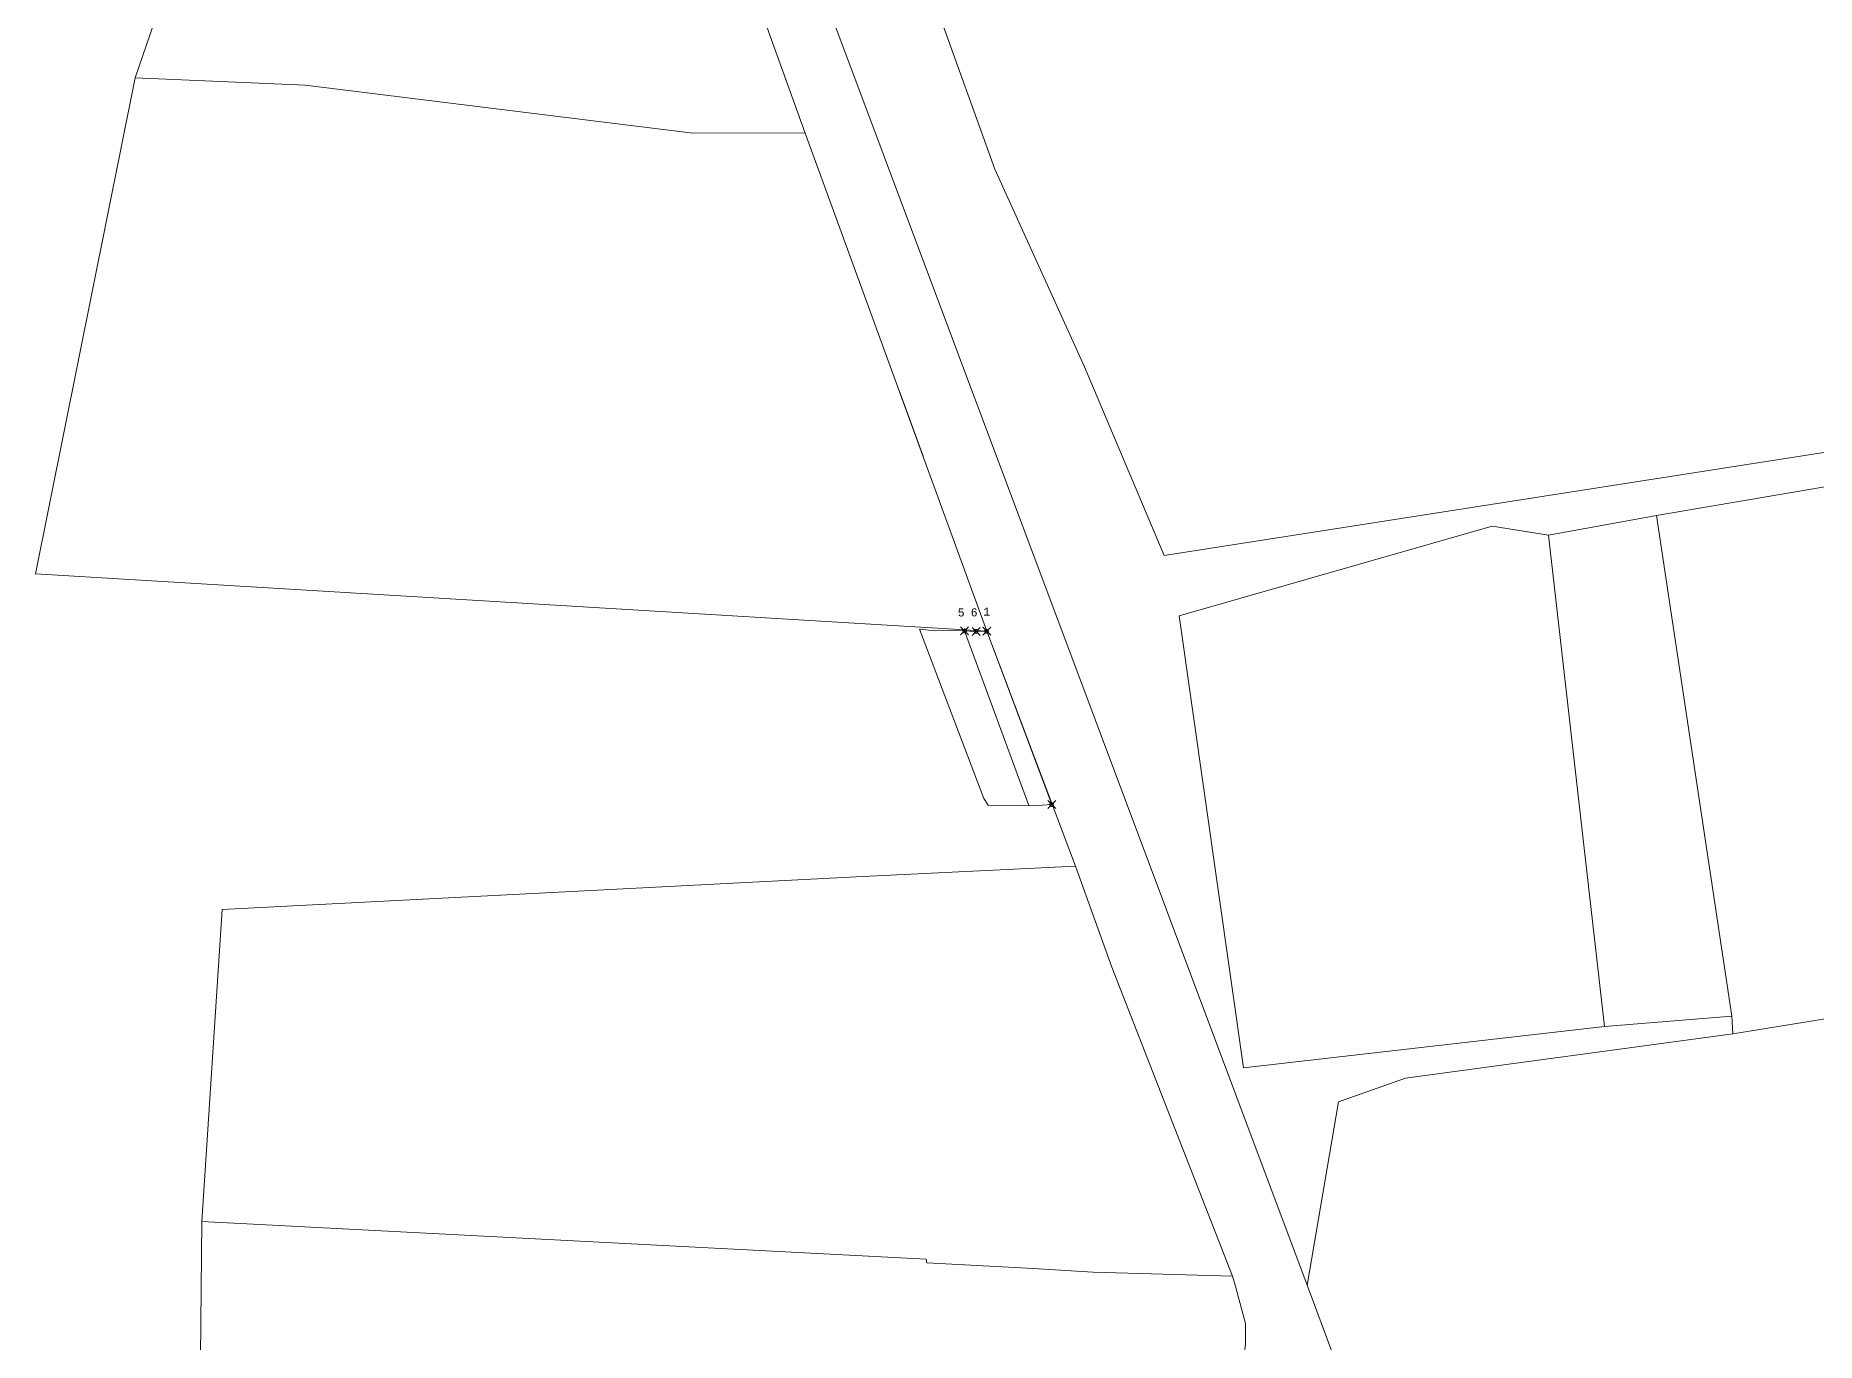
# Model space of a CAD drawing. Header units: millimetres. Extents: x 605783 to 623458, y 1302882 to 1324924.
# Drawn here: x 619890 to 620558, y 1322344 to 1322834 of the extents above; entities that cross this region are included whole.
import ezdxf

# ---------------------------------------------------------------- set-up
doc = ezdxf.new("R2010")
doc.units = ezdxf.units.MM
doc.header["$PDMODE"] = 35
doc.header["$PDSIZE"] = 1.5
for name, color, linetype in [('2', 7, 'Continuous'), ('3', 7, 'Continuous'), ('CVL_CUADCON_TIT', 1, 'Continuous'), ('CVL_PUNTO', 250, 'Continuous'), ('CVL_PUNTO_NUM', 2, 'Continuous')]:
    doc.layers.add(name, color=color, linetype=linetype)
doc.styles.add('MONOTXT4', font='Monotxt4.shx')

msp = doc.modelspace()

# ---------------------------------------------------------------- linework, layer by layer
at = {"color": 1, "lineweight": 5}
msp.add_lwpolyline([(620246.10634, 1322547.96855), (620247.68696, 1322545.40352), (620260.57242, 1322545.37115), (620264.24045, 1322545.25509), (620271.50065, 1322545.65793), (620247.15628, 1322610.67748), (620243.12252, 1322610.58847), (620233.38028, 1322611.08137), (620227.75938, 1322610.86521), (620221.92047, 1322611.44414)], close=True, dxfattribs=at)
at = {"layer": '2', "color": 1, "lineweight": 5}
for p, q in [((620094.08228, 1323033.67748), (620179.07028, 1322797.40648)), ((620179.07028, 1322797.40648), (620247.15628, 1322610.67748)), ((620498.35728, 1322654.05248), (620622.05028, 1322675.26548)), ((620457.80628, 1322646.73548), (620498.35728, 1322654.05248)), ((620498.35728, 1322654.05248), (620526.54028, 1322466.30648)), ((620457.80628, 1322646.73548), (620478.83528, 1322462.46748)), ((620247.15628, 1322610.67748), (620280.42228, 1322522.52248)), ((620280.42228, 1322522.52248), (620198.13728, 1322518.58448)), ((620280.42228, 1322522.52248), (620293.99028, 1322484.66848)), ((620293.99028, 1322484.66848), (620339.27228, 1322368.82448)), ((620633.09028, 1322476.90748), (620526.87428, 1322459.70348)), ((620526.54028, 1322466.30648), (620478.83528, 1322462.46748)), ((620526.87428, 1322459.70348), (620526.54028, 1322466.30648)), ((620367.23828, 1322365.40248), (620542.32728, 1321897.21348))]:
    msp.add_line(p, q, dxfattribs=at)
for points in [[(620313.63028, 1322639.01648), (620586.66628, 1322681.72948), (620587.85328, 1322688.60448), (620588.74328, 1322699.03448), (620591.17728, 1322707.70248), (620599.66728, 1322719.74248), (620609.46128, 1322729.00148), (620625.87028, 1322737.31848), (620641.79628, 1322743.59648), (620608.96228, 1322895.96548), (620847.02928, 1322910.83948), (620849.78628, 1322871.98648), (620934.36228, 1322872.42848)], [(619926.94628, 1322852.94448), (619939.14328, 1322851.43748), (619927.80628, 1322818.12148)], [(619927.80628, 1322818.12148), (619890.47928, 1322632.24848), (620247.15628, 1322610.67748)], [(619927.80628, 1322818.12148), (619991.56728, 1322815.42248), (620135.89028, 1322797.59448), (620179.07028, 1322797.40648)], [(620478.83528, 1322462.46748), (620343.38928, 1322446.96748), (620319.23828, 1322616.46048), (620436.68528, 1322650.05648), (620457.80628, 1322646.73548)], [(620198.13728, 1322518.58448), (619960.42728, 1322506.27448), (619952.85728, 1322389.27548)], [(620367.23828, 1322365.40248), (620379.10428, 1322434.15348), (620404.14228, 1322443.07548), (620526.87428, 1322459.70348)]]:
    msp.add_lwpolyline(points, dxfattribs=at)
msp.add_lwpolyline([(620320.71628, 1322168.06348), (620321.46428, 1322170.79748), (620324.24028, 1322192.78848), (620325.93328, 1322203.78448), (620330.50228, 1322237.73748), (620331.97728, 1322249.52748), (620332.94828, 1322256.72548), (620339.12428, 1322301.17648), (620342.22328, 1322328.31048), (620344.18528, 1322343.24348), (620344.21228, 1322345.06748), (620344.16828, 1322346.47948), (620344.15728, 1322349.38748), (620344.12428, 1322351.05348), (620340.27428, 1322365.50648), (620339.27228, 1322368.82448), (620286.90728, 1322370.35248), (620264.73528, 1322371.70948), (620224.65228, 1322373.76448), (620224.45228, 1322375.18148), (619952.85728, 1322389.27548), (619950.75328, 1322186.29348)], close=True, dxfattribs=at)
at = {"layer": '3', "color": 1, "lineweight": 5}
for p, q in [((620116.56228, 1323034.52948), (620208.29228, 1322789.67549)), ((620208.29228, 1322789.67549), (620367.23828, 1322365.40248))]:
    msp.add_line(p, q, dxfattribs=at)
msp.add_lwpolyline([(620228.33528, 1322844.67248), (620250.15328, 1322783.92448), (620283.81728, 1322709.84048), (620313.63028, 1322639.01648)], dxfattribs=at)
at = {"layer": 'CVL_CUADCON_TIT', "color": 1, "lineweight": 5, "ltscale": 0.5, "flags": 128}
for points in [[(620214.25745, 1322700.90405), (620223.24269, 1322676.26162)], [(620271.50065, 1322545.65793), (620264.24045, 1322545.25509), (620262.93829, 1322545.29629), (620238.85725, 1322610.80427), (620243.12252, 1322610.58847), (620247.15628, 1322610.67748), (620271.50065, 1322545.65793)]]:
    msp.add_lwpolyline(points, dxfattribs=at)
msp.add_lwpolyline([(620247.15628, 1322610.67748), (620243.12252, 1322610.58847), (620233.38028, 1322611.08137), (620227.75938, 1322610.86521), (620221.92047, 1322611.44414), (620246.10634, 1322547.96855), (620247.68696, 1322545.40352), (620260.57242, 1322545.37115), (620264.24045, 1322545.25509), (620271.50065, 1322545.65793)], close=True, dxfattribs=at)
at = {"layer": 'CVL_PUNTO', "color": 1, "lineweight": 5, "ltscale": 0.5}
for p in [(620238.85725, 1322610.80427), (620243.12252, 1322610.58847), (620247.15628, 1322610.67748), (620271.50065, 1322545.65793)]:
    msp.add_point(p, dxfattribs=at)

# ---------------------------------------------------------------- texts
at = {"layer": 'CVL_PUNTO_NUM', "color": 1, "lineweight": 5, "ltscale": 0.5, "style": 'MONOTXT4'}
for s, p in [('5', (620236.2535, 1322616.20986)), ('6', (620241.12126, 1322616.24488)), ('1', (620245.81573, 1322616.52581))]:
    msp.add_text(s, height=3, dxfattribs=at).set_placement(p)

doc.saveas('drawing.dxf')
